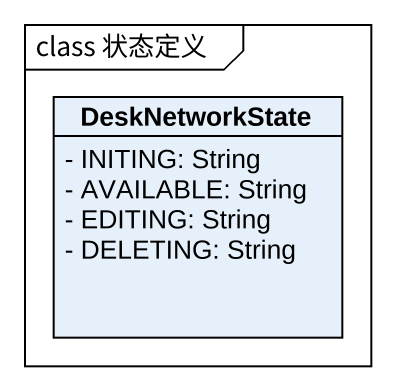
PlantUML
@startuml
mainframe class 状态定义
hide circle
hide empty members
skinparam classAttributeIconSize 0
class DeskNetworkState {
  - INITING: String
  - AVAILABLE: String
  - EDITING: String
  - DELETING: String
}
@enduml
